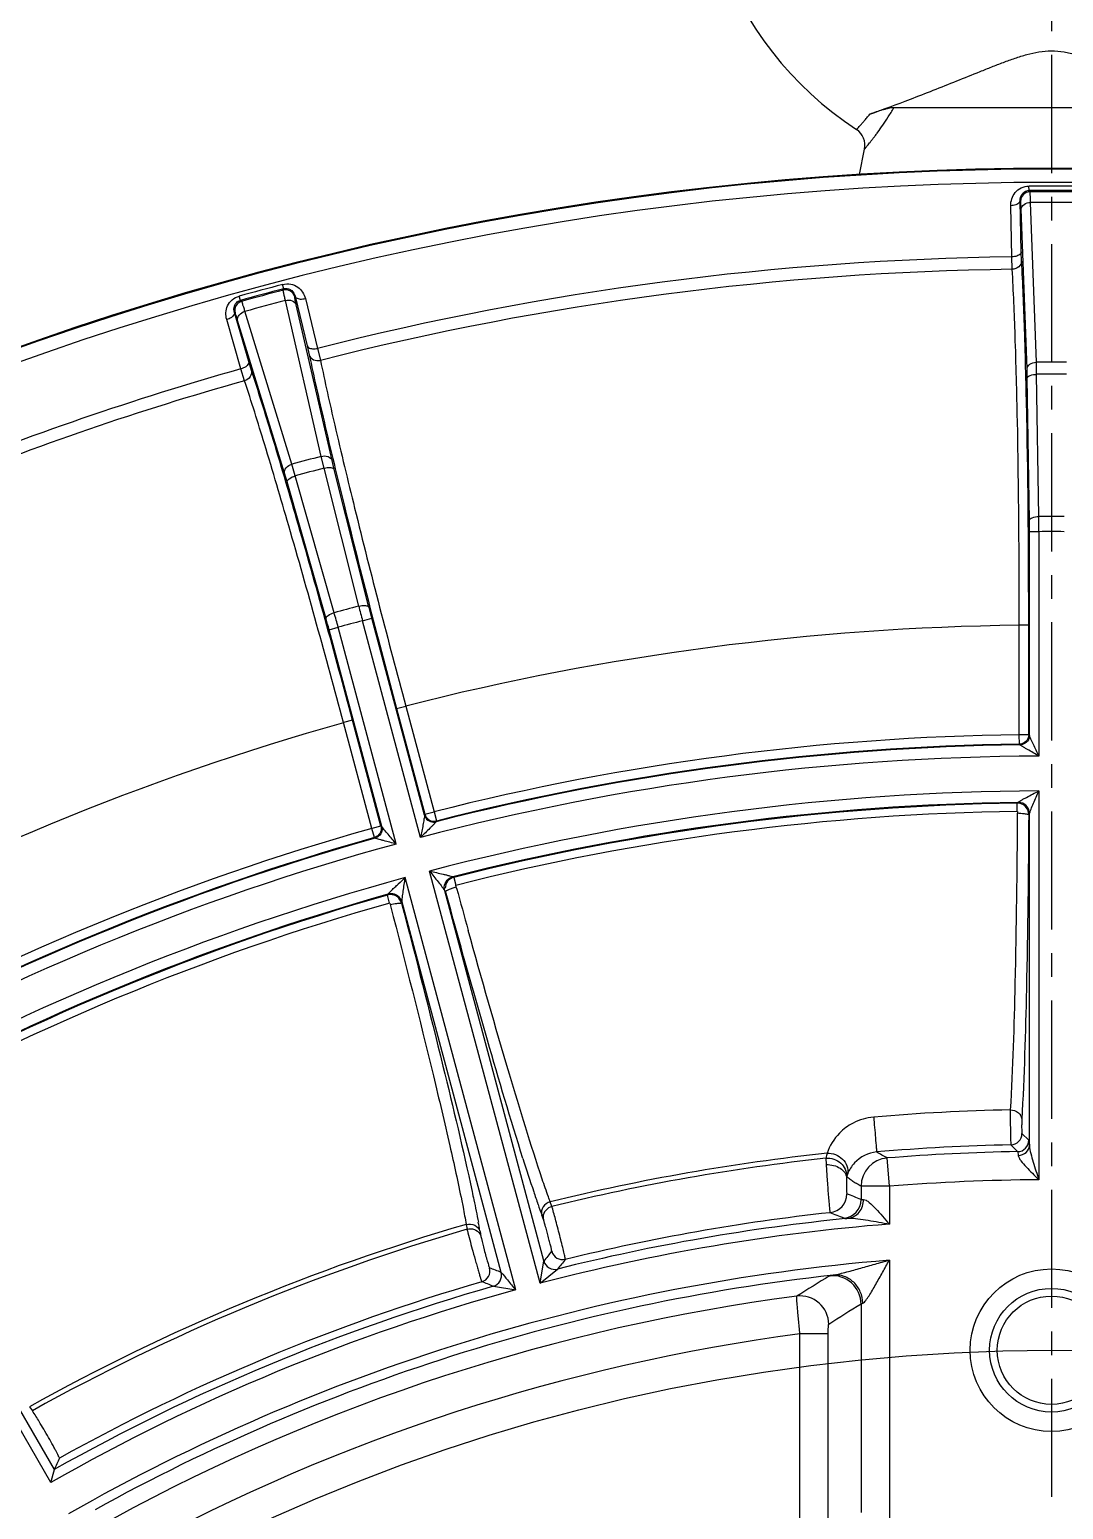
# Model space of a CAD drawing. Header units: millimetres. Extents: x -6 to 705, y -10 to 538.
# Drawn here: x 496.12 to 507.06, y 438.9 to 454.55 of the extents above; entities that cross this region are included whole.
import ezdxf

# ---------------------------------------------------------------- set-up
doc = ezdxf.new("R2010")
doc.units = ezdxf.units.MM
doc.linetypes.add('CENTER', pattern=[2, 1.25, -0.25, 0.25, -0.25])
doc.layers.add('3_ALL_AXES', color=7, linetype='Continuous')
doc.layers.add('7_ALL_FEATURES', color=7, linetype='Continuous')
doc.layers.add('\\M+5D6D0\\M+5D0C4\\M+5CFDF\\M+5B2E3', color=7, linetype='CENTER', lineweight=25)
doc.layers.add('\\M+5D7DC\\M+5C4DA\\M+5BFF2\\M+5CFDF', color=7, linetype='Continuous', lineweight=50)

msp = doc.modelspace()

# ---------------------------------------------------------------- linework, layer by layer
at = {"color": 0, "linetype": 'Continuous', "lineweight": -3}
for p, q in [((506.61, 452.199), (506.598, 452.741)), ((506.603, 452.734), (506.598, 452.741)), ((506.693, 452.848), (506.692, 452.895)), ((506.702, 452.834), (506.693, 452.848)), ((506.511, 452.146), (506.499, 452.688)), ((506.671, 450.961), (506.61, 452.651)), ((506.77, 451.033), (506.709, 452.723)), ((506.515, 452.016), (506.511, 452.146)), ((506.614, 452.102), (506.61, 452.199)), ((498.809, 451.81), (498.797, 451.855)), ((498.804, 451.794), (498.809, 451.81)), ((498.35, 451.687), (498.338, 451.732)), ((498.363, 451.676), (498.35, 451.687)), ((499.204, 450.037), (498.826, 451.685)), ((498.926, 451.724), (498.928, 451.731)), ((498.928, 451.731), (499.057, 451.205)), ((499.038, 451.706), (499.167, 451.179)), ((498.438, 451.039), (498.287, 451.56)), ((498.293, 451.554), (498.287, 451.56)), ((498.895, 449.954), (498.398, 451.571)), ((499.319, 449.993), (498.941, 451.641)), ((498.356, 450.962), (498.205, 451.483)), ((498.818, 449.859), (498.321, 451.475)), ((499.057, 451.205), (499.079, 451.11)), ((499.167, 451.179), (499.197, 451.053)), ((498.467, 450.946), (498.438, 451.039)), ((506.773, 450.904), (506.77, 451.033)), ((498.394, 450.837), (498.356, 450.962)), ((506.673, 450.865), (506.671, 450.961)), ((506.696, 449.36), (506.673, 450.865)), ((506.796, 449.4), (506.773, 450.904)), ((498.931, 449.831), (498.895, 449.954)), ((499.235, 449.912), (499.204, 450.037)), ((499.342, 449.899), (499.319, 449.993)), ((498.845, 449.766), (498.818, 449.859)), ((499.342, 448.384), (498.931, 449.831)), ((499.602, 448.453), (499.235, 449.912)), ((499.709, 448.441), (499.342, 449.899)), ((499.256, 448.319), (498.845, 449.766)), ((506.697, 447.086), (506.697, 449.241)), ((506.697, 449.241), (506.797, 449.241)), ((506.797, 449.241), (506.797, 446.868)), ((499.288, 448.204), (499.385, 448.23)), ((499.846, 446.122), (499.288, 448.204)), ((499.999, 445.938), (499.385, 448.23)), ((499.642, 448.299), (499.739, 448.325)), ((500.256, 446.007), (499.642, 448.299)), ((500.297, 446.243), (499.739, 448.325)), ((506.689, 448.252), (506.589, 448.252)), ((506.589, 447.093), (506.589, 448.251)), ((506.689, 447.093), (506.689, 448.252)), ((500.002, 447.371), (500.099, 447.397)), ((500.002, 447.371), (500.302, 446.252)), ((500.099, 447.397), (500.399, 446.278)), ((499.537, 447.246), (499.44, 447.221)), ((499.74, 446.102), (499.44, 447.221)), ((499.837, 446.127), (499.537, 447.246)), ((506.591, 446.993), (506.589, 447.093)), ((506.689, 447.093), (506.589, 447.093)), ((506.598, 446.986), (506.591, 446.993)), ((506.797, 446.5), (506.797, 442.387)), ((506.566, 446.369), (506.575, 446.378)), ((506.567, 446.367), (506.567, 446.369)), ((506.568, 446.283), (506.567, 446.367)), ((500.302, 446.252), (500.399, 446.278)), ((500.399, 446.278), (500.423, 446.181)), ((500.423, 446.181), (500.418, 446.173)), ((506.569, 446.283), (506.568, 446.251)), ((506.697, 442.749), (506.697, 446.259)), ((499.837, 446.127), (499.74, 446.102)), ((499.767, 446.005), (499.74, 446.102)), ((499.776, 446.001), (499.767, 446.005)), ((501.262, 441.223), (500.094, 445.582)), ((501.52, 441.292), (500.352, 445.651)), ((500.598, 445.591), (500.608, 445.585)), ((500.608, 445.585), (500.629, 445.501)), ((499.905, 445.397), (499.911, 445.407)), ((499.906, 445.395), (499.906, 445.397)), ((499.929, 445.313), (499.906, 445.395)), ((501.56, 441.528), (500.511, 445.444)), ((500.637, 445.47), (500.628, 445.501)), ((499.93, 445.313), (499.938, 445.283)), ((501.109, 441.407), (500.06, 445.323)), ((496.345, 439.186), (494.088, 443.095)), ((496.382, 439.322), (494.235, 443.041)), ((506.5, 442.756), (506.572, 442.684)), ((506.617, 442.875), (506.69, 442.804)), ((504.544, 442.615), (504.547, 442.547)), ((505.215, 442.318), (505.191, 442.617)), ((504.763, 442.419), (504.762, 442.408)), ((504.774, 442.452), (504.763, 442.419)), ((504.915, 442.318), (504.915, 442.178)), ((505.215, 442.318), (504.915, 442.318)), ((505.215, 442.318), (505.215, 441.918)), ((501.645, 442.104), (501.627, 442.153)), ((501.654, 442.075), (501.645, 442.104)), ((501.555, 441.965), (501.538, 442.014)), ((500.739, 441.915), (500.748, 441.864)), ((500.885, 441.839), (500.895, 441.788)), ((501.52, 441.292), (501.56, 441.528)), ((505.215, 441.537), (505.215, 438.569)), ((501.52, 441.292), (501.705, 441.442)), ((501.026, 441.26), (501.262, 441.223)), ((504.915, 441.072), (504.915, 438.869)), ((504.269, 438.522), (504.269, 440.757)), ((504.568, 440.757), (504.269, 440.757)), ((504.568, 438.522), (504.568, 440.757)), ((496.12, 439.987), (496.149, 439.944)), ((496.345, 439.186), (496.382, 439.322))]:
    msp.add_line(p, q, dxfattribs=at)
for radius in [0.86, 0.654, 0.573]:
    msp.add_circle((506.93, 440.584), radius, dxfattribs=at)
for centre, radius, start, end in [((506.93, 420.584), 32.491, 67.1169, 112.8831), ((506.93, 420.584), 32.5, 67.1362, 112.8638), ((506.93, 420.584), 32.35, 67.2172, 112.7828), ((506.703, 452.734), 0.1, 90.491, 179.8706), ((506.93, 420.584), 32.311, 89.5783, 90.4217), ((506.93, 420.584), 32.264, 89.5783, 90.4217), ((506.93, 420.584), 32.251, 89.5945, 90.4055), ((506.93, 420.584), 32.139, 89.6054, 90.3946), ((506.93, 420.584), 31.565, 90.7614, 104.2386), ((506.93, 420.584), 31.434, 90.7575, 104.2425), ((506.93, 420.584), 32.311, 104.5783, 105.4217), ((506.93, 420.584), 32.264, 104.5783, 105.4217), ((498.39, 451.58), 0.1, 105.491, 194.8706), ((506.93, 420.584), 32.251, 104.5945, 105.4055), ((506.93, 420.584), 32.139, 104.6054, 105.3946), ((498.829, 451.698), 0.1, 15.1294, 104.509), ((506.93, 420.584), 30.449, 89.6991, 90.3009), ((506.93, 420.584), 31.565, 105.7614, 112.1594), ((506.93, 420.584), 30.321, 89.7026, 90.2974), ((506.93, 420.584), 31.434, 105.7575, 112.0553), ((506.93, 420.584), 30.449, 104.6991, 105.3009), ((506.93, 420.584), 30.321, 104.7026, 105.2974), ((498.572, 449.241), 8.125, 359.9944, 0.8393), ((506.93, 420.584), 28.816, 89.7326, 90.2674), ((492.364, 449.225), 14.432, 0.0624, 0.6966), ((506.93, 420.584), 28.657, 89.7332, 90.2668), ((506.93, 420.584), 28.816, 104.7326, 105.2674), ((485.448, 444.479), 14.432, 15.0624, 15.6966), ((513.586, 452.019), 14.432, 194.3034, 194.9376), ((507.586, 450.428), 8.125, 194.1607, 195.0056), ((491.44, 446.102), 8.125, 14.9944, 15.8393), ((506.93, 420.584), 28.657, 104.7332, 105.2668), ((506.93, 420.584), 27.669, 90.7059, 104.2941), ((506.93, 420.584), 27.669, 105.7059, 119.2941), ((506.93, 420.584), 26.511, 90.7367, 104.2633), ((506.93, 420.584), 26.404, 90.722, 104.278), ((506.93, 420.584), 26.411, 90.7367, 104.2633), ((506.93, 420.584), 26.284, 90.2909, 104.7091), ((506.93, 420.584), 25.916, 90.295, 104.705), ((506.93, 420.584), 25.796, 90.7899, 104.2101), ((506.93, 420.584), 25.788, 90.8086, 104.1914), ((506.93, 420.584), 25.701, 90.8064, 104.1936), ((506.93, 420.584), 26.511, 105.7367, 119.2633), ((506.93, 420.584), 26.284, 105.2909, 119.7091), ((506.93, 420.584), 26.404, 105.722, 119.278), ((506.93, 420.584), 26.411, 105.7367, 119.2633), ((506.93, 420.584), 25.916, 105.295, 119.705), ((516.241, 428.085), 23.809, 132.7012, 132.9435), ((506.93, 420.584), 25.796, 105.7899, 119.4802), ((506.93, 420.584), 25.788, 105.8086, 119.4616), ((612.595, 476.13), 116.08, 195.31503, 195.54353), ((506.93, 420.584), 25.701, 105.8064, 119.4524), ((506.931, 420.944), 22.186, 91.1278, 94.8659), ((506.931, 420.96), 21.8, 91.1327, 94.8701), ((506.497, 442.876), 0.12, 271.1981, 359.9351), ((506.57, 442.804), 0.12, 271.0105, 359.935), ((522.024, 449.118), 21.684, 197.4621, 198.4349), ((506.93, 420.584), 22.211, 96.1341, 103.8133), ((506.93, 420.584), 22.159, 96.1813, 103.7993), ((505.006, 442.533), 0.468, 163.2295, 169.8976), ((505.216, 442.318), 0.3, 94.7182, 179.9266), ((486.394, 410.17), 37.498, 59.9156, 60.1116), ((506.93, 420.987), 21.7, 90.9454, 94.5974), ((513.935, 446.422), 13.158, 198.4363, 199.0568), ((506.93, 420.987), 21.4, 90.3572, 94.5974), ((509.833, 445.001), 8.816, 199.0286, 199.8002), ((504.565, 442.238), 0.2, 276.3301, 359.9683), ((504.715, 442.178), 0.2, 275.9535, 359.9674), ((493.906, 414.636), 29.661, 68.2124, 68.5246), ((506.93, 420.584), 21.503, 95.7387, 104.0636), ((506.93, 420.584), 21.582, 96.2327, 103.786), ((493.717, 414.714), 29.408, 67.994, 68.3065), ((506.93, 420.584), 22.211, 106.1867, 119.1249), ((506.93, 420.584), 22.159, 106.2007, 119.1117), ((491.346, 440.115), 9.694, 10.5307, 10.8459), ((492.951, 440.413), 8.061, 10.1907, 10.5313), ((506.93, 420.584), 21.403, 94.5969, 104.6428), ((534.592, 415.03), 42.347, 141.0862, 141.2647), ((501.759, 441.662), 0.12, 195.0368, 283.7343), ((506.93, 420.584), 21.022, 94.6802, 119.641), ((501.676, 441.559), 0.12, 195.0675, 284.0366), ((534.615, 415.188), 42.099, 141.2394, 141.4182), ((506.93, 420.584), 20.922, 96.3396, 118.9191), ((500.87, 441.423), 0.12, 286.2659, 14.9637), ((485.751, 401.943), 42.347, 68.7353, 68.9138), ((500.993, 441.376), 0.12, 285.9654, 14.9939), ((519.997, 416.024), 29.665, 121.3075, 122.0958), ((504.615, 441.072), 0.3, 0.0662, 96.3266), ((506.93, 420.584), 21.403, 105.3572, 119.6428), ((506.93, 420.584), 21.503, 105.9364, 119.3781), ((506.93, 420.584), 21.582, 106.214, 119.0978), ((485.653, 402.069), 42.099, 68.5818, 68.7606), ((506.93, 420.584), 20.747, 97.4647, 118.5842), ((504.273, 440.858), 0.3, 0.0695, 97.3436), ((520.277, 416.126), 29.296, 121.6246, 122.4133), ((506.93, 420.584), 20.347, 97.5161, 118.5561)]:
    msp.add_arc(centre, radius, start, end, dxfattribs=at)
msp.add_ellipse((538.573, 438.853), major_axis=(42.198, 24.363), ratio=0.661589, start_param=2.408177, end_param=2.411447, dxfattribs=at)
for points, knots in [([(506.499, 452.688), (506.498, 452.737), (506.525, 452.816), (506.608, 452.882), (506.664, 452.894), (506.692, 452.895)], [0, 0, 0, 0, 0.469135, 0.726619, 1, 1, 1, 1]), ([(506.598, 452.741), (506.598, 452.734), (506.587, 452.713), (506.55, 452.694), (506.517, 452.689), (506.499, 452.688)], [0, 0, 0, 0, 0.179076, 0.54114, 1, 1, 1, 1]), ([(506.598, 452.741), (506.597, 452.764), (506.607, 452.801), (506.645, 452.839), (506.676, 452.848), (506.693, 452.848)], [0, 0, 0, 0, 0.426604, 0.682288, 1, 1, 1, 1]), ([(506.709, 452.723), (506.709, 452.738), (506.708, 452.764), (506.706, 452.798), (506.704, 452.82), (506.704, 452.831), (506.702, 452.834)], [0, 0, 0, 0, 0.400786, 0.706724, 0.908374, 1, 1, 1, 1]), ([(506.61, 452.651), (506.609, 452.662), (506.608, 452.682), (506.607, 452.707), (506.605, 452.724), (506.604, 452.732), (506.603, 452.734)], [0, 0, 0, 0, 0.400183, 0.705778, 0.907465, 1, 1, 1, 1]), ([(506.61, 452.651), (506.61, 452.67), (506.64, 452.712), (506.685, 452.722), (506.709, 452.723)], [0, 0, 0, 0, 0.445143, 1, 1, 1, 1]), ([(506.61, 452.199), (506.61, 452.192), (506.599, 452.171), (506.562, 452.152), (506.529, 452.147), (506.511, 452.146)], [0, 0, 0, 0, 0.179074, 0.541141, 1, 1, 1, 1]), ([(506.614, 452.102), (506.613, 452.079), (506.588, 452.032), (506.539, 452.017), (506.515, 452.016)], [0, 0, 0, 0, 0.473408, 1, 1, 1, 1]), ([(506.589, 448.251), (506.59, 448.972), (506.582, 449.993), (506.55, 451.248), (506.528, 451.782), (506.515, 452.016)], [0, 0, 0, 0, 0.57397, 0.813619, 1, 1, 1, 1]), ([(506.689, 448.252), (506.689, 448.988), (506.681, 450.033), (506.649, 451.316), (506.627, 451.863), (506.614, 452.102)], [0, 0, 0, 0, 0.573969, 0.813622, 1, 1, 1, 1]), ([(498.797, 451.855), (498.825, 451.862), (498.882, 451.864), (498.98, 451.823), (499.026, 451.753), (499.038, 451.706)], [0, 0, 0, 0, 0.272106, 0.529704, 1, 1, 1, 1]), ([(498.809, 451.81), (498.825, 451.814), (498.857, 451.814), (498.904, 451.787), (498.923, 451.753), (498.928, 451.731)], [0, 0, 0, 0, 0.315098, 0.571767, 1, 1, 1, 1]), ([(498.205, 451.483), (498.191, 451.529), (498.196, 451.613), (498.26, 451.698), (498.311, 451.725), (498.338, 451.732)], [0, 0, 0, 0, 0.469135, 0.726619, 1, 1, 1, 1]), ([(498.287, 451.56), (498.28, 451.581), (498.28, 451.62), (498.307, 451.666), (498.334, 451.683), (498.35, 451.687)], [0, 0, 0, 0, 0.426604, 0.682288, 1, 1, 1, 1]), ([(498.398, 451.571), (498.394, 451.585), (498.386, 451.61), (498.376, 451.642), (498.369, 451.663), (498.365, 451.674), (498.363, 451.676)], [0, 0, 0, 0, 0.400786, 0.706724, 0.908374, 1, 1, 1, 1]), ([(498.826, 451.685), (498.823, 451.7), (498.817, 451.725), (498.809, 451.758), (498.806, 451.78), (498.803, 451.791), (498.804, 451.794)], [0, 0, 0, 0, 0.400564, 0.706522, 0.908295, 1, 1, 1, 1]), ([(498.826, 451.685), (498.85, 451.691), (498.896, 451.692), (498.935, 451.66), (498.941, 451.641)], [0, 0, 0, 0, 0.554857, 1, 1, 1, 1]), ([(498.941, 451.641), (498.938, 451.652), (498.934, 451.671), (498.929, 451.696), (498.926, 451.713), (498.925, 451.721), (498.926, 451.724)], [0, 0, 0, 0, 0.399969, 0.705579, 0.907387, 1, 1, 1, 1]), ([(498.928, 451.731), (498.93, 451.725), (498.946, 451.707), (498.987, 451.698), (499.02, 451.702), (499.038, 451.706)], [0, 0, 0, 0, 0.179076, 0.54114, 1, 1, 1, 1]), ([(498.287, 451.56), (498.288, 451.553), (498.283, 451.53), (498.252, 451.501), (498.222, 451.488), (498.205, 451.483)], [0, 0, 0, 0, 0.179076, 0.54114, 1, 1, 1, 1]), ([(498.321, 451.475), (498.318, 451.486), (498.312, 451.505), (498.304, 451.529), (498.298, 451.544), (498.295, 451.552), (498.293, 451.554)], [0, 0, 0, 0, 0.400183, 0.705779, 0.907466, 1, 1, 1, 1]), ([(498.321, 451.475), (498.317, 451.494), (498.334, 451.542), (498.375, 451.564), (498.398, 451.571)], [0, 0, 0, 0, 0.445143, 1, 1, 1, 1]), ([(499.057, 451.205), (499.059, 451.198), (499.075, 451.181), (499.116, 451.172), (499.149, 451.175), (499.167, 451.179)], [0, 0, 0, 0, 0.179074, 0.541141, 1, 1, 1, 1]), ([(498.438, 451.039), (498.44, 451.032), (498.435, 451.009), (498.404, 450.981), (498.374, 450.967), (498.356, 450.962)], [0, 0, 0, 0, 0.179074, 0.541141, 1, 1, 1, 1]), ([(499.079, 451.11), (499.128, 450.875), (499.248, 450.342), (499.549, 449.094), (499.812, 448.083), (500.002, 447.371)], [0, 0, 0, 0, 0.186376, 0.426026, 1, 1, 1, 1]), ([(499.079, 451.11), (499.085, 451.088), (499.122, 451.049), (499.173, 451.047), (499.197, 451.052)], [0, 0, 0, 0, 0.473391, 1, 1, 1, 1]), ([(499.197, 451.053), (499.244, 450.823), (499.361, 450.302), (499.655, 449.081), (499.912, 448.093), (500.099, 447.397)], [0, 0, 0, 0, 0.186378, 0.426025, 1, 1, 1, 1]), ([(506.671, 450.961), (506.671, 450.98), (506.701, 451.022), (506.746, 451.032), (506.77, 451.033)], [0, 0, 0, 0, 0.445124, 1, 1, 1, 1]), ([(498.467, 450.946), (498.472, 450.924), (498.46, 450.872), (498.417, 450.844), (498.394, 450.837)], [0, 0, 0, 0, 0.473408, 1, 1, 1, 1]), ([(499.537, 447.246), (499.346, 447.958), (499.068, 448.965), (498.705, 450.196), (498.542, 450.718), (498.467, 450.946)], [0, 0, 0, 0, 0.573969, 0.813622, 1, 1, 1, 1]), ([(506.673, 450.865), (506.674, 450.878), (506.715, 450.901), (506.749, 450.904), (506.773, 450.904)], [0, 0, 0, 0, 0.368276, 1, 1, 1, 1]), ([(499.44, 447.221), (499.254, 447.917), (498.982, 448.901), (498.627, 450.105), (498.467, 450.615), (498.394, 450.837)], [0, 0, 0, 0, 0.573971, 0.813618, 1, 1, 1, 1]), ([(498.818, 449.859), (498.813, 449.878), (498.831, 449.925), (498.872, 449.947), (498.895, 449.954)], [0, 0, 0, 0, 0.445124, 1, 1, 1, 1]), ([(499.204, 450.037), (499.228, 450.043), (499.274, 450.044), (499.313, 450.012), (499.319, 449.993)], [0, 0, 0, 0, 0.554876, 1, 1, 1, 1]), ([(498.845, 449.766), (498.842, 449.78), (498.876, 449.812), (498.908, 449.824), (498.931, 449.831)], [0, 0, 0, 0, 0.368276, 1, 1, 1, 1]), ([(499.235, 449.912), (499.258, 449.918), (499.292, 449.924), (499.337, 449.912), (499.342, 449.899)], [0, 0, 0, 0, 0.631725, 1, 1, 1, 1]), ([(506.696, 449.36), (506.697, 449.374), (506.738, 449.397), (506.772, 449.4), (506.796, 449.4)], [0, 0, 0, 0, 0.368276, 1, 1, 1, 1]), ([(499.256, 448.319), (499.254, 448.333), (499.287, 448.365), (499.32, 448.377), (499.342, 448.384)], [0, 0, 0, 0, 0.368276, 1, 1, 1, 1]), ([(499.602, 448.453), (499.625, 448.459), (499.659, 448.465), (499.704, 448.454), (499.709, 448.441)], [0, 0, 0, 0, 0.631724, 1, 1, 1, 1]), ([(506.797, 446.868), (506.777, 446.88), (506.737, 446.902), (506.687, 446.931), (506.65, 446.952), (506.623, 446.968), (506.613, 446.975), (506.596, 446.985), (506.598, 446.986)], [0, 0, 0, 0, 0.302991, 0.597773, 0.737098, 0.864073, 0.963786, 1, 1, 1, 1]), ([(506.689, 447.093), (506.689, 447.072), (506.675, 447.028), (506.637, 447.003), (506.617, 446.997)], [0, 0, 0, 0, 0.499697, 1, 1, 1, 1]), ([(506.697, 447.086), (506.697, 447.064), (506.682, 447.021), (506.644, 446.996), (506.623, 446.99)], [0, 0, 0, 0, 0.498777, 1, 1, 1, 1]), ([(506.797, 446.868), (506.787, 446.888), (506.768, 446.929), (506.74, 446.988), (506.717, 447.034), (506.704, 447.066), (506.698, 447.079), (506.697, 447.085)], [0, 0, 0, 0, 0.28349, 0.561342, 0.820874, 0.930666, 1, 1, 1, 1]), ([(506.576, 446.378), (506.575, 446.378), (506.579, 446.383), (506.587, 446.386), (506.609, 446.4), (506.635, 446.414), (506.677, 446.437), (506.731, 446.465), (506.775, 446.488), (506.797, 446.5)], [0, 0, 0, 0, 0.009947, 0.04232, 0.147595, 0.276099, 0.414472, 0.703974, 1, 1, 1, 1]), ([(506.697, 446.259), (506.698, 446.266), (506.704, 446.281), (506.718, 446.317), (506.74, 446.369), (506.768, 446.434), (506.787, 446.478), (506.797, 446.5)], [0, 0, 0, 0, 0.073596, 0.186579, 0.44635, 0.720915, 1, 1, 1, 1]), ([(506.689, 446.25), (506.689, 446.276), (506.671, 446.329), (506.624, 446.36), (506.599, 446.366)], [0, 0, 0, 0, 0.499915, 1, 1, 1, 1]), ([(506.697, 446.259), (506.697, 446.285), (506.679, 446.338), (506.632, 446.368), (506.607, 446.374)], [0, 0, 0, 0, 0.498697, 1, 1, 1, 1]), ([(500.297, 446.242), (500.298, 446.237), (500.295, 446.222), (500.29, 446.188), (500.281, 446.137), (500.269, 446.073), (500.261, 446.029), (500.256, 446.007)], [0, 0, 0, 0, 0.069352, 0.179191, 0.438728, 0.716546, 1, 1, 1, 1]), ([(500.417, 446.173), (500.42, 446.172), (500.406, 446.157), (500.399, 446.148), (500.376, 446.126), (500.347, 446.096), (500.306, 446.056), (500.273, 446.023), (500.256, 446.007)], [0, 0, 0, 0, 0.036205, 0.135965, 0.262997, 0.402324, 0.697061, 1, 1, 1, 1]), ([(500.297, 446.242), (500.302, 446.222), (500.328, 446.184), (500.371, 446.17), (500.392, 446.169)], [0, 0, 0, 0, 0.498504, 1, 1, 1, 1]), ([(500.302, 446.252), (500.308, 446.232), (500.333, 446.193), (500.376, 446.178), (500.397, 446.178)], [0, 0, 0, 0, 0.499699, 1, 1, 1, 1]), ([(506.568, 446.251), (506.565, 445.655), (506.551, 444.613), (506.52, 443.57), (506.494, 443.125)], [0, 0, 0, 0, 0.57194, 1, 1, 1, 1]), ([(506.568, 446.266), (506.592, 446.266), (506.631, 446.26), (506.67, 446.256), (506.684, 446.252)], [0, 0, 0, 0, 0.620465, 1, 1, 1, 1]), ([(506.689, 446.25), (506.686, 445.635), (506.672, 444.559), (506.641, 443.483), (506.616, 443.023)], [0, 0, 0, 0, 0.571944, 1, 1, 1, 1]), ([(499.837, 446.127), (499.842, 446.107), (499.84, 446.061), (499.809, 446.027), (499.791, 446.016)], [0, 0, 0, 0, 0.499697, 1, 1, 1, 1]), ([(499.846, 446.122), (499.851, 446.102), (499.848, 446.056), (499.818, 446.021), (499.799, 446.011)], [0, 0, 0, 0, 0.498777, 1, 1, 1, 1]), ([(499.999, 445.938), (499.984, 445.955), (499.955, 445.989), (499.913, 446.039), (499.879, 446.078), (499.858, 446.105), (499.848, 446.116), (499.846, 446.121)], [0, 0, 0, 0, 0.28349, 0.561342, 0.820874, 0.930666, 1, 1, 1, 1]), ([(499.999, 445.938), (499.976, 445.944), (499.932, 445.955), (499.876, 445.97), (499.836, 445.981), (499.805, 445.989), (499.794, 445.993), (499.774, 445.999), (499.776, 446.001)], [0, 0, 0, 0, 0.302991, 0.597773, 0.737098, 0.864073, 0.963786, 1, 1, 1, 1]), ([(500.06, 445.324), (500.059, 445.33), (500.061, 445.347), (500.065, 445.385), (500.073, 445.441), (500.083, 445.511), (500.09, 445.558), (500.094, 445.582)], [0, 0, 0, 0, 0.073596, 0.186579, 0.44635, 0.720915, 1, 1, 1, 1]), ([(500.352, 445.651), (500.367, 445.632), (500.397, 445.595), (500.44, 445.539), (500.475, 445.495), (500.498, 445.464), (500.508, 445.451), (500.511, 445.445)], [0, 0, 0, 0, 0.278837, 0.553176, 0.812838, 0.925598, 1, 1, 1, 1]), ([(500.352, 445.651), (500.376, 445.646), (500.424, 445.635), (500.483, 445.621), (500.53, 445.61), (500.559, 445.603), (500.584, 445.596), (500.592, 445.594), (500.598, 445.591), (500.597, 445.591)], [0, 0, 0, 0, 0.295631, 0.584768, 0.723016, 0.851396, 0.957046, 0.98955, 1, 1, 1, 1]), ([(500.511, 445.444), (500.504, 445.469), (500.508, 445.525), (500.546, 445.567), (500.569, 445.579)], [0, 0, 0, 0, 0.499138, 1, 1, 1, 1]), ([(500.607, 445.585), (500.582, 445.579), (500.535, 445.549), (500.517, 445.496), (500.517, 445.47)], [0, 0, 0, 0, 0.499914, 1, 1, 1, 1]), ([(499.912, 445.407), (499.91, 445.407), (499.918, 445.416), (499.923, 445.421), (499.937, 445.436), (499.957, 445.455), (499.985, 445.482), (500.008, 445.503), (500.02, 445.514)], [0, 0, 0, 0, 0.029883, 0.119947, 0.242614, 0.381517, 0.68314, 1, 1, 1, 1]), ([(500.054, 445.313), (500.047, 445.338), (500.017, 445.385), (499.963, 445.402), (499.937, 445.402)], [0, 0, 0, 0, 0.499915, 1, 1, 1, 1]), ([(500.06, 445.324), (500.053, 445.349), (500.022, 445.395), (499.969, 445.412), (499.943, 445.412)], [0, 0, 0, 0, 0.498697, 1, 1, 1, 1]), ([(500.521, 445.438), (500.521, 445.439), (500.525, 445.441), (500.531, 445.445), (500.542, 445.45), (500.562, 445.458), (500.592, 445.47), (500.619, 445.48), (500.633, 445.485)], [0, 0, 0, 0, 0.028798, 0.090783, 0.185452, 0.309923, 0.629215, 1, 1, 1, 1]), ([(501.339, 442.611), (501.208, 443.027), (500.929, 443.968), (500.665, 444.912), (500.521, 445.438)], [0, 0, 0, 0, 0.444415, 1, 1, 1, 1]), ([(499.934, 445.298), (499.957, 445.303), (499.996, 445.308), (500.034, 445.314), (500.049, 445.313)], [0, 0, 0, 0, 0.620475, 1, 1, 1, 1]), ([(499.938, 445.283), (500.094, 444.685), (500.309, 443.841), (500.555, 442.8), (500.652, 442.359), (500.691, 442.165)], [0, 0, 0, 0, 0.577965, 0.814754, 1, 1, 1, 1]), ([(500.054, 445.313), (500.205, 444.739), (500.464, 443.725), (500.706, 442.706), (500.801, 442.262)], [0, 0, 0, 0, 0.566461, 1, 1, 1, 1]), ([(501.543, 442.393), (501.42, 442.76), (501.153, 443.636), (500.901, 444.515), (500.76, 445.024)], [0, 0, 0, 0, 0.42323, 1, 1, 1, 1]), ([(505.049, 443.049), (504.973, 443.043), (504.839, 443.003), (504.661, 442.873), (504.582, 442.747), (504.557, 442.668)], [0, 0, 0, 0, 0.347304, 0.621183, 1, 1, 1, 1]), ([(505.049, 443.049), (505.055, 442.976), (505.065, 442.868), (505.074, 442.745), (505.08, 442.696), (505.08, 442.681)], [0, 0, 0, 0, 0.599012, 0.882619, 1, 1, 1, 1]), ([(506.494, 443.125), (506.494, 443.093), (506.494, 443.019), (506.495, 442.926), (506.497, 442.85), (506.497, 442.804), (506.5, 442.775), (506.498, 442.759), (506.5, 442.756)], [0, 0, 0, 0, 0.259566, 0.59748, 0.754389, 0.881736, 0.966502, 1, 1, 1, 1]), ([(506.494, 443.125), (506.524, 443.125), (506.584, 443.107), (506.615, 443.05), (506.616, 443.023)], [0, 0, 0, 0, 0.528407, 1, 1, 1, 1]), ([(506.616, 443.023), (506.615, 443.011), (506.615, 442.981), (506.614, 442.944), (506.615, 442.913), (506.615, 442.895), (506.617, 442.884), (506.616, 442.877), (506.617, 442.875)], [0, 0, 0, 0, 0.259537, 0.597284, 0.754115, 0.88141, 0.966282, 1, 1, 1, 1]), ([(506.579, 442.645), (506.608, 442.646), (506.667, 442.665), (506.696, 442.722), (506.697, 442.749)], [0, 0, 0, 0, 0.523928, 1, 1, 1, 1]), ([(506.69, 442.804), (506.691, 442.803), (506.692, 442.797), (506.694, 442.786), (506.696, 442.77), (506.696, 442.757), (506.697, 442.749)], [0, 0, 0, 0, 0.092324, 0.290638, 0.59462, 1, 1, 1, 1]), ([(506.697, 442.749), (506.698, 442.721), (506.711, 442.661), (506.745, 442.541), (506.776, 442.449), (506.797, 442.387)], [0, 0, 0, 0, 0.228058, 0.479073, 1, 1, 1, 1]), ([(504.544, 442.615), (504.599, 442.619), (504.713, 442.584), (504.765, 442.473), (504.764, 442.422)], [0, 0, 0, 0, 0.514379, 1, 1, 1, 1]), ([(504.557, 442.668), (504.615, 442.671), (504.708, 442.635), (504.771, 442.537), (504.778, 442.479), (504.774, 442.452)], [0, 0, 0, 0, 0.508589, 0.759227, 1, 1, 1, 1]), ([(505.08, 442.681), (504.993, 442.674), (504.862, 442.607), (504.79, 442.493), (504.774, 442.452)], [0, 0, 0, 0, 0.663251, 1, 1, 1, 1]), ([(506.572, 442.684), (506.573, 442.683), (506.574, 442.679), (506.577, 442.667), (506.578, 442.654), (506.579, 442.645)], [0, 0, 0, 0, 0.096146, 0.294732, 1, 1, 1, 1]), ([(506.579, 442.645), (506.579, 442.636), (506.588, 442.615), (506.616, 442.574), (506.664, 442.52), (506.728, 442.454), (506.774, 442.409), (506.797, 442.387)], [0, 0, 0, 0, 0.082805, 0.188439, 0.439429, 0.715272, 1, 1, 1, 1]), ([(504.547, 442.547), (504.55, 442.496), (504.555, 442.417), (504.562, 442.31), (504.569, 442.229), (504.575, 442.156), (504.579, 442.104), (504.583, 442.072), (504.584, 442.056), (504.586, 442.046), (504.586, 442.04), (504.587, 442.039)], [0, 0, 0, 0, 0.297398, 0.466926, 0.631917, 0.778669, 0.894871, 0.938379, 0.970764, 0.991448, 1, 1, 1, 1]), ([(504.547, 442.547), (504.573, 442.547), (504.625, 442.542), (504.694, 442.513), (504.745, 442.468), (504.761, 442.427), (504.762, 442.408)], [0, 0, 0, 0, 0.28613, 0.556324, 0.793693, 1, 1, 1, 1]), ([(504.915, 442.318), (504.903, 442.326), (504.878, 442.341), (504.838, 442.361), (504.8, 442.388), (504.777, 442.411), (504.763, 442.419)], [0, 0, 0, 0, 0.242, 0.478733, 0.73487, 1, 1, 1, 1]), ([(500.801, 442.262), (500.807, 442.233), (500.83, 442.125), (500.852, 442.017), (500.867, 441.939)], [0, 0, 0, 0, 0.273639, 1, 1, 1, 1]), ([(501.627, 442.153), (501.621, 442.171), (501.592, 442.251), (501.564, 442.331), (501.543, 442.393)], [0, 0, 0, 0, 0.225155, 1, 1, 1, 1]), ([(504.762, 442.408), (504.761, 442.391), (504.76, 442.355), (504.76, 442.311), (504.761, 442.277), (504.762, 442.257), (504.764, 442.246), (504.764, 442.238), (504.765, 442.238)], [0, 0, 0, 0, 0.297299, 0.631308, 0.778098, 0.89441, 0.970351, 1, 1, 1, 1]), ([(500.691, 442.165), (500.696, 442.142), (500.712, 442.059), (500.728, 441.975), (500.739, 441.915)], [0, 0, 0, 0, 0.274582, 1, 1, 1, 1]), ([(501.627, 442.153), (501.598, 442.145), (501.543, 442.108), (501.531, 442.042), (501.538, 442.014)], [0, 0, 0, 0, 0.513745, 1, 1, 1, 1]), ([(501.645, 442.104), (501.62, 442.098), (501.574, 442.07), (501.553, 442.019), (501.552, 441.994)], [0, 0, 0, 0, 0.510477, 1, 1, 1, 1]), ([(504.78, 441.979), (504.824, 441.984), (504.913, 442.035), (504.942, 442.131), (504.942, 442.178)], [0, 0, 0, 0, 0.484139, 1, 1, 1, 1]), ([(504.915, 442.178), (504.918, 442.177), (504.927, 442.178), (504.936, 442.178), (504.942, 442.178)], [0, 0, 0, 0, 0.309078, 1, 1, 1, 1]), ([(504.942, 442.178), (504.952, 442.179), (504.974, 442.169), (505.016, 442.136), (505.074, 442.078), (505.144, 442.001), (505.191, 441.946), (505.215, 441.918)], [0, 0, 0, 0, 0.074093, 0.177502, 0.431183, 0.711222, 1, 1, 1, 1]), ([(501.643, 441.63), (501.644, 441.631), (501.642, 441.636), (501.642, 441.644), (501.639, 441.657), (501.634, 441.682), (501.624, 441.722), (501.61, 441.775), (501.595, 441.832), (501.577, 441.896), (501.565, 441.94), (501.555, 441.965)], [0, 0, 0, 0, 0.010159, 0.034671, 0.073066, 0.124299, 0.259194, 0.424056, 0.600063, 0.766969, 1, 1, 1, 1]), ([(501.787, 441.545), (501.788, 441.546), (501.786, 441.552), (501.785, 441.564), (501.78, 441.583), (501.772, 441.619), (501.758, 441.677), (501.739, 441.756), (501.716, 441.843), (501.688, 441.951), (501.667, 442.028), (501.654, 442.075)], [0, 0, 0, 0, 0.009092, 0.03127, 0.066078, 0.112697, 0.236616, 0.391062, 0.561028, 0.729937, 1, 1, 1, 1]), ([(504.736, 441.979), (504.74, 441.978), (504.756, 441.979), (504.77, 441.979), (504.78, 441.979)], [0, 0, 0, 0, 0.307984, 1, 1, 1, 1]), ([(504.78, 441.979), (504.814, 441.982), (504.885, 441.974), (505.03, 441.953), (505.141, 441.932), (505.215, 441.918)], [0, 0, 0, 0, 0.231977, 0.483422, 1, 1, 1, 1]), ([(500.739, 441.915), (500.768, 441.923), (500.834, 441.918), (500.877, 441.867), (500.885, 441.839)], [0, 0, 0, 0, 0.513746, 1, 1, 1, 1]), ([(500.748, 441.864), (500.773, 441.871), (500.826, 441.87), (500.87, 441.836), (500.883, 441.815)], [0, 0, 0, 0, 0.510477, 1, 1, 1, 1]), ([(500.748, 441.864), (500.751, 441.851), (500.77, 441.773), (500.791, 441.695), (500.809, 441.63)], [0, 0, 0, 0, 0.164266, 1, 1, 1, 1]), ([(500.895, 441.788), (500.896, 441.781), (500.906, 441.733), (500.918, 441.686), (500.928, 441.647)], [0, 0, 0, 0, 0.164474, 1, 1, 1, 1]), ([(500.809, 441.63), (500.819, 441.59), (500.836, 441.532), (500.857, 441.458), (500.871, 441.41), (500.883, 441.37), (500.892, 441.338), (500.9, 441.32), (500.902, 441.31), (500.904, 441.308)], [0, 0, 0, 0, 0.36711, 0.537862, 0.690157, 0.817286, 0.913884, 0.975547, 1, 1, 1, 1]), ([(500.928, 441.647), (500.935, 441.623), (500.944, 441.589), (500.957, 441.544), (500.965, 441.515), (500.973, 441.491), (500.978, 441.472), (500.983, 441.462), (500.985, 441.455), (500.986, 441.454)], [0, 0, 0, 0, 0.366817, 0.537468, 0.689676, 0.816718, 0.913287, 0.975066, 1, 1, 1, 1]), ([(504.62, 441.379), (504.644, 441.382), (504.692, 441.393), (504.789, 441.418), (504.914, 441.452), (505.064, 441.495), (505.165, 441.523), (505.215, 441.537)], [0, 0, 0, 0, 0.116236, 0.239526, 0.490882, 0.744989, 1, 1, 1, 1]), ([(504.934, 441.081), (504.947, 441.087), (504.97, 441.115), (505.002, 441.161), (505.036, 441.219), (505.084, 441.301), (505.143, 441.407), (505.191, 441.493), (505.215, 441.537)], [0, 0, 0, 0, 0.079715, 0.193009, 0.319494, 0.451241, 0.723413, 1, 1, 1, 1]), ([(501.109, 441.407), (501.132, 441.381), (501.182, 441.318), (501.233, 441.258), (501.262, 441.223)], [0, 0, 0, 0, 0.433655, 1, 1, 1, 1]), ([(504.582, 441.37), (504.586, 441.372), (504.599, 441.374), (504.611, 441.377), (504.62, 441.379)], [0, 0, 0, 0, 0.322271, 1, 1, 1, 1]), ([(504.934, 441.081), (504.934, 441.122), (504.915, 441.205), (504.844, 441.308), (504.74, 441.372), (504.659, 441.383), (504.62, 441.379)], [0, 0, 0, 0, 0.256753, 0.510932, 0.75858, 1, 1, 1, 1]), ([(504.269, 440.757), (504.264, 440.806), (504.257, 440.879), (504.248, 440.972), (504.243, 441.031), (504.239, 441.08), (504.236, 441.117), (504.236, 441.141), (504.234, 441.152), (504.235, 441.155)], [0, 0, 0, 0, 0.375908, 0.546487, 0.696949, 0.821607, 0.915863, 0.976027, 1, 1, 1, 1]), ([(504.915, 441.072), (504.917, 441.074), (504.924, 441.077), (504.93, 441.079), (504.934, 441.081)], [0, 0, 0, 0, 0.336935, 1, 1, 1, 1]), ([(504.568, 440.757), (504.568, 440.769), (504.569, 440.793), (504.569, 440.82), (504.571, 440.839), (504.571, 440.848), (504.572, 440.854), (504.573, 440.858), (504.573, 440.858)], [0, 0, 0, 0, 0.372139, 0.69127, 0.816072, 0.911235, 0.973086, 1, 1, 1, 1]), ([(496.435, 439.443), (496.436, 439.445), (496.432, 439.452), (496.427, 439.464), (496.417, 439.484), (496.404, 439.51), (496.387, 439.542), (496.359, 439.593), (496.32, 439.662), (496.271, 439.747), (496.215, 439.842), (496.175, 439.908), (496.149, 439.944)], [0, 0, 0, 0, 0.010256, 0.034888, 0.073447, 0.124935, 0.187749, 0.260195, 0.425295, 0.601263, 0.767792, 1, 1, 1, 1])]:
    msp.add_open_spline(points, degree=3, knots=knots, dxfattribs=at)
for points in [[(506.617, 446.997), (506.608, 446.995), (506.599, 446.993), (506.591, 446.993)], [(506.623, 446.99), (506.615, 446.988), (506.606, 446.986), (506.598, 446.986)], [(506.599, 446.366), (506.589, 446.369), (506.578, 446.37), (506.567, 446.37)], [(506.607, 446.374), (506.597, 446.377), (506.586, 446.378), (506.576, 446.378)], [(500.392, 446.169), (500.4, 446.169), (500.409, 446.17), (500.417, 446.173)], [(500.397, 446.178), (500.406, 446.178), (500.415, 446.179), (500.423, 446.181)], [(499.791, 446.016), (499.784, 446.011), (499.776, 446.008), (499.767, 446.005)], [(499.799, 446.011), (499.792, 446.006), (499.784, 446.003), (499.776, 446.001)], [(500.569, 445.579), (500.578, 445.584), (500.588, 445.588), (500.598, 445.591)], [(499.937, 445.402), (499.927, 445.402), (499.916, 445.4), (499.906, 445.397)], [(499.943, 445.412), (499.932, 445.411), (499.922, 445.41), (499.912, 445.407)], [(501.552, 441.994), (501.552, 441.985), (501.553, 441.975), (501.555, 441.965)], [(500.883, 441.815), (500.888, 441.807), (500.892, 441.798), (500.895, 441.788)]]:
    msp.add_open_spline(points, degree=3, dxfattribs=at)
at = {"layer": '3_ALL_AXES', "color": 0, "linetype": 'Continuous', "lineweight": -3}
msp.add_line((504.899, 453.017), (504.953, 453.287), dxfattribs=at)
at = {"layer": '7_ALL_FEATURES', "color": 0, "linetype": 'Continuous', "lineweight": -3}
for p, q in [((508.599, 453.724), (505.262, 453.724)), ((504.899, 453.017), (504.953, 453.287))]:
    msp.add_line(p, q, dxfattribs=at)
for centre, radius, start, end in [((506.93, 456.624), 3.75, 303.3861, 236.6139), ((504.757, 453.326), 0.2, 348.6901, 56.6139)]:
    msp.add_arc(centre, radius, start, end, dxfattribs=at)
for points, knots in [([(505.008, 453.656), (505.152, 453.707), (505.376, 453.79), (505.682, 453.909), (505.928, 454.007), (506.133, 454.09), (506.298, 454.156), (506.42, 454.204), (506.544, 454.249), (506.669, 454.288), (506.797, 454.318), (506.93, 454.33), (507.063, 454.318), (507.192, 454.288), (507.317, 454.249), (507.44, 454.204), (507.563, 454.156), (507.727, 454.09), (507.933, 454.007), (508.179, 453.909), (508.484, 453.79), (508.709, 453.707), (508.852, 453.656)], [0, 0, 0, 0, 0.111983, 0.175716, 0.241003, 0.306346, 0.338773, 0.370992, 0.403049, 0.435092, 0.467367, 0.500001, 0.532634, 0.564909, 0.596952, 0.62901, 0.661228, 0.693656, 0.758999, 0.824285, 0.888017, 1, 1, 1, 1]), ([(504.953, 453.287), (504.953, 453.287), (504.954, 453.288), (504.955, 453.289), (504.957, 453.291), (504.959, 453.295), (504.963, 453.299), (504.969, 453.306), (504.978, 453.317), (504.991, 453.333), (505.007, 453.353), (505.025, 453.376), (505.046, 453.402), (505.069, 453.432), (505.103, 453.478), (505.148, 453.542), (505.205, 453.629), (505.243, 453.691), (505.262, 453.724)], [0, 0, 0, 0, 0.001113, 0.004443, 0.009979, 0.017712, 0.027634, 0.039732, 0.070362, 0.109388, 0.15658, 0.211641, 0.274245, 0.344047, 0.42065, 0.592651, 0.786992, 1, 1, 1, 1]), ([(505.262, 453.724), (505.253, 453.724), (505.234, 453.722), (505.205, 453.717), (505.174, 453.709), (505.13, 453.697), (505.075, 453.679), (505.03, 453.664), (505.008, 453.656)], [0, 0, 0, 0, 0.098037, 0.212103, 0.335823, 0.465286, 0.732098, 1, 1, 1, 1]), ([(504.867, 453.493), (504.867, 453.493), (504.868, 453.494), (504.87, 453.496), (504.873, 453.499), (504.877, 453.504), (504.882, 453.51), (504.892, 453.52), (504.906, 453.536), (504.927, 453.559), (504.951, 453.586), (504.979, 453.619), (504.998, 453.643), (505.008, 453.656)], [0, 0, 0, 0, 0.004103, 0.016382, 0.036801, 0.065322, 0.101897, 0.146425, 0.258891, 0.40177, 0.573887, 0.773906, 1, 1, 1, 1])]:
    msp.add_open_spline(points, degree=3, knots=knots, dxfattribs=at)
at = {"layer": '\\M+5D6D0\\M+5D0C4\\M+5CFDF\\M+5B2E3', "color": 1}
msp.add_line((506.93, 462.282), (506.93, 378.671), dxfattribs=at)
at = {"layer": '\\M+5D7DC\\M+5C4DA\\M+5BFF2\\M+5CFDF', "color": 0, "lineweight": -3}
msp.add_circle((506.93, 420.584), 20, dxfattribs=at)

doc.saveas('drawing.dxf')
